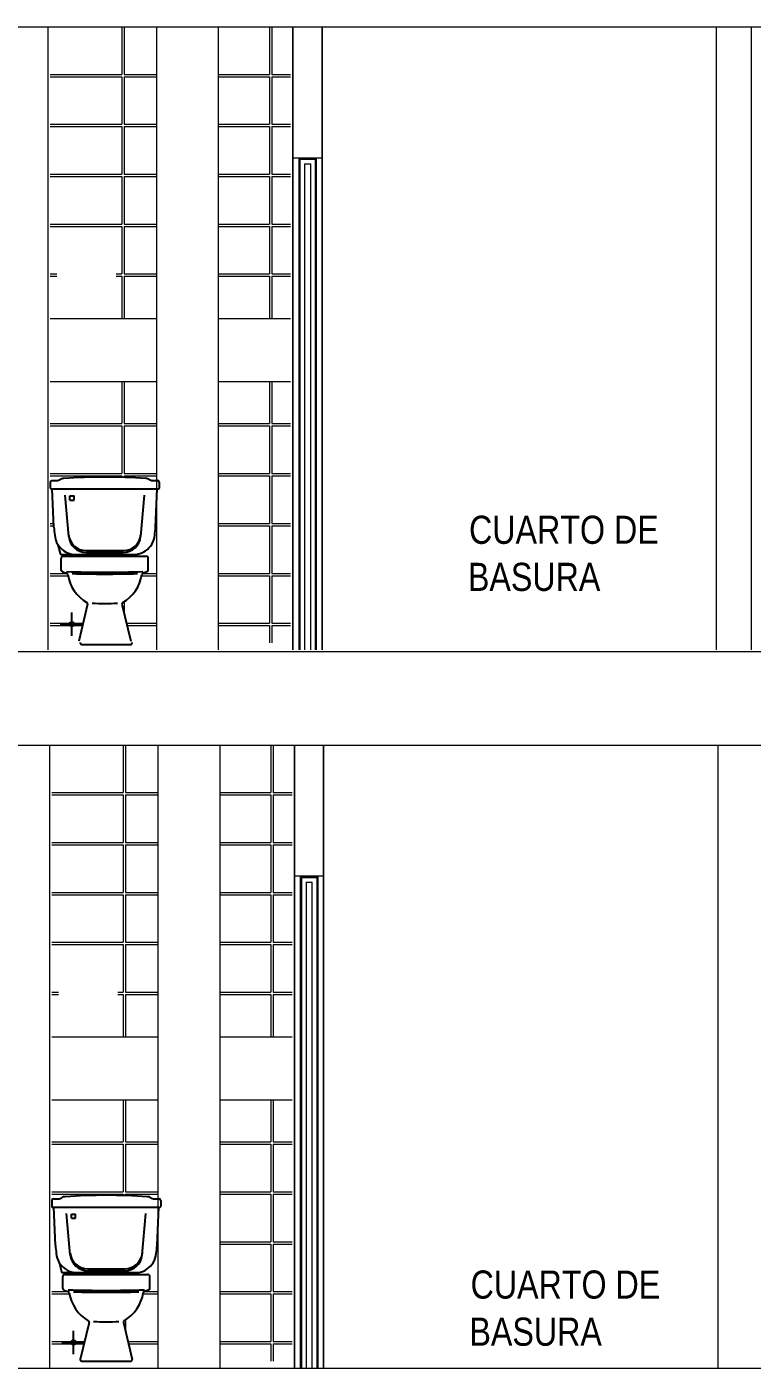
# Model space of a CAD drawing. Extents: x 1270 to 1442, y 932 to 1016.
# Drawn here: x 1410.89 to 1413.99, y 975.19 to 980.91 of the extents above; entities that cross this region are included whole.
import ezdxf

# ---------------------------------------------------------------- set-up
doc = ezdxf.new("R2010")
doc.units = 0
doc.header["$MEASUREMENT"] = 0
doc.linetypes.add('TRAZO_Y_PUNTO2', pattern=[0.5, 0.25, -0.125, 0, -0.125])
doc.layers.add('arquitecturapasito', color=252, linetype='Continuous', lineweight=5)
for name, color, linetype in [('EJE', 3, 'TRAZO_Y_PUNTO2'), ('ROTURA', 4, 'Continuous'), ('sanitarios', 140, 'Continuous'), ('VIDRIOS', 4, 'Continuous')]:
    doc.layers.add(name, color=color, linetype=linetype)
doc.styles.add('MtXpl_Arial_Narrow', font='')
doc.styles.get('MtXpl_Arial_Narrow').set_extended_font_data('Arial Narrow')

msp = doc.modelspace()

# ---------------------------------------------------------------- linework, layer by layer
at = {"layer": 'arquitecturapasito', "color": 252}
for p, q in [((1407.7419, 980.914), (1418.9639, 980.914)), ((1410.9829, 980.914), (1410.9829, 978.254)), ((1411.2979, 980.914), (1411.2979, 980.711)), ((1411.3079, 980.914), (1411.3079, 980.711)), ((1411.447, 978.254), (1411.447, 980.914)), ((1411.711, 978.254), (1411.711, 980.914)), ((1411.9279, 980.914), (1411.9279, 980.711)), ((1411.9379, 980.914), (1411.9379, 980.711)), ((1412.0284, 980.914), (1412.0284, 978.254)), ((1412.0285, 978.254), (1412.0285, 980.914)), ((1412.1527, 980.914), (1412.1527, 978.254)), ((1412.1527, 978.254), (1412.1527, 980.914)), ((1413.8345, 980.914), (1413.8345, 978.254)), ((1413.9846, 978.254), (1413.9846, 980.914)), ((1410.9929, 980.711), (1411.2979, 980.711)), ((1410.9929, 980.701), (1411.2979, 980.701)), ((1411.2979, 980.701), (1411.2979, 980.498)), ((1411.3079, 980.711), (1411.447, 980.711)), ((1411.3079, 980.701), (1411.3079, 980.498)), ((1411.3079, 980.701), (1411.447, 980.701)), ((1411.7105, 980.711), (1411.9279, 980.711)), ((1411.7105, 980.701), (1411.9279, 980.701)), ((1411.9279, 980.701), (1411.9279, 980.498)), ((1411.9379, 980.711), (1412.0185, 980.711)), ((1411.9379, 980.701), (1411.9379, 980.498)), ((1411.9379, 980.701), (1412.0185, 980.701)), ((1412.0284, 980.711), (1412.0285, 980.711)), ((1412.0284, 980.701), (1412.0285, 980.701)), ((1410.9929, 980.498), (1411.2979, 980.498)), ((1411.3079, 980.498), (1411.447, 980.498)), ((1411.7105, 980.498), (1411.9279, 980.498)), ((1411.9379, 980.498), (1412.0185, 980.498)), ((1412.0284, 980.498), (1412.0285, 980.498)), ((1410.9929, 980.488), (1411.2979, 980.488)), ((1411.2979, 980.488), (1411.2979, 980.285)), ((1411.3079, 980.488), (1411.3079, 980.285)), ((1411.3079, 980.488), (1411.447, 980.488)), ((1411.7105, 980.488), (1411.9279, 980.488)), ((1411.9279, 980.488), (1411.9279, 980.285)), ((1411.9379, 980.488), (1411.9379, 980.285)), ((1411.9379, 980.488), (1412.0185, 980.488)), ((1412.0284, 980.488), (1412.0285, 980.488)), ((1412.1527, 980.354), (1412.0284, 980.354)), ((1412.0532, 980.354), (1412.1296, 980.354)), ((1412.0532, 980.354), (1412.0532, 978.254)), ((1412.0582, 980.349), (1412.1246, 980.349)), ((1412.0582, 980.349), (1412.0582, 978.254)), ((1412.0782, 980.329), (1412.1046, 980.329)), ((1412.0782, 980.329), (1412.0782, 978.254)), ((1412.1046, 978.254), (1412.1046, 980.329)), ((1412.1246, 978.254), (1412.1246, 980.349)), ((1412.1296, 978.254), (1412.1296, 980.354)), ((1410.9929, 980.285), (1411.2979, 980.285)), ((1410.9929, 980.275), (1411.2979, 980.275)), ((1411.2979, 980.275), (1411.2979, 980.072)), ((1411.3079, 980.285), (1411.447, 980.285)), ((1411.3079, 980.275), (1411.3079, 980.072)), ((1411.3079, 980.275), (1411.447, 980.275)), ((1411.7105, 980.285), (1411.9279, 980.285)), ((1411.7105, 980.275), (1411.9279, 980.275)), ((1411.9279, 980.275), (1411.9279, 980.072)), ((1411.9379, 980.285), (1412.0185, 980.285)), ((1411.9379, 980.275), (1411.9379, 980.072)), ((1411.9379, 980.275), (1412.0185, 980.275)), ((1412.0284, 980.285), (1412.0285, 980.285)), ((1412.0284, 980.275), (1412.0285, 980.275)), ((1410.9929, 980.072), (1411.2979, 980.072)), ((1410.9929, 980.062), (1411.2979, 980.062)), ((1411.2979, 980.062), (1411.2979, 979.859)), ((1411.3079, 980.072), (1411.447, 980.072)), ((1411.3079, 980.062), (1411.3079, 979.859)), ((1411.3079, 980.062), (1411.447, 980.062)), ((1411.7105, 980.072), (1411.9279, 980.072)), ((1411.7105, 980.062), (1411.9279, 980.062)), ((1411.9279, 980.062), (1411.9279, 979.859)), ((1411.9379, 980.072), (1412.0185, 980.072)), ((1411.9379, 980.062), (1411.9379, 979.859)), ((1411.9379, 980.062), (1412.0185, 980.062)), ((1412.0284, 980.072), (1412.0285, 980.072)), ((1412.0284, 980.062), (1412.0285, 980.062)), ((1410.9929, 979.859), (1411.0212, 979.859)), ((1410.9929, 979.849), (1411.0212, 979.849)), ((1411.2746, 979.859), (1411.2979, 979.859)), ((1411.2746, 979.849), (1411.2979, 979.849)), ((1411.2979, 979.849), (1411.2979, 979.6682)), ((1411.3079, 979.859), (1411.447, 979.859)), ((1411.3079, 979.849), (1411.3079, 979.6682)), ((1411.3079, 979.849), (1411.447, 979.849)), ((1411.7105, 979.859), (1411.9279, 979.859)), ((1411.7105, 979.849), (1411.9279, 979.849)), ((1411.9279, 979.849), (1411.9279, 979.6682)), ((1411.9379, 979.859), (1412.0185, 979.859)), ((1411.9379, 979.849), (1411.9379, 979.6682)), ((1411.9379, 979.849), (1412.0185, 979.849)), ((1412.0284, 979.859), (1412.0285, 979.859)), ((1412.0284, 979.849), (1412.0285, 979.849)), ((1410.9929, 979.6682), (1411.447, 979.6682)), ((1411.711, 979.6682), (1412.0185, 979.6682)), ((1412.0284, 979.646), (1412.0285, 979.646)), ((1412.0284, 979.636), (1412.0285, 979.636)), ((1411.7105, 979.433), (1411.711, 979.433)), ((1411.7105, 979.423), (1411.711, 979.423)), ((1412.0284, 979.433), (1412.0285, 979.433)), ((1412.0284, 979.423), (1412.0285, 979.423)), ((1411.447, 979.3984), (1410.9929, 979.3984)), ((1411.2979, 979.3984), (1411.2979, 979.22)), ((1411.3079, 979.3984), (1411.3079, 979.22)), ((1412.0185, 979.3984), (1411.711, 979.3984)), ((1411.9279, 979.3984), (1411.9279, 979.22)), ((1411.9379, 979.3984), (1411.9379, 979.22)), ((1410.9929, 979.22), (1411.2979, 979.22)), ((1410.9929, 979.21), (1411.2979, 979.21)), ((1411.2979, 979.21), (1411.2979, 979.007)), ((1411.3079, 979.22), (1411.447, 979.22)), ((1411.3079, 979.21), (1411.3079, 979.007)), ((1411.3079, 979.21), (1411.447, 979.21)), ((1411.7105, 979.22), (1411.9279, 979.22)), ((1411.7105, 979.21), (1411.9279, 979.21)), ((1411.9279, 979.21), (1411.9279, 979.007)), ((1411.9379, 979.22), (1412.0185, 979.22)), ((1411.9379, 979.21), (1411.9379, 979.007)), ((1411.9379, 979.21), (1412.0185, 979.21)), ((1412.0284, 979.22), (1412.0285, 979.22)), ((1412.0284, 979.21), (1412.0285, 979.21)), ((1410.9929, 979.007), (1411.2979, 979.007)), ((1411.3079, 979.007), (1411.447, 979.007)), ((1411.7105, 979.007), (1411.9279, 979.007)), ((1411.9379, 979.007), (1412.0185, 979.007)), ((1412.0284, 979.007), (1412.0285, 979.007)), ((1410.9929, 978.997), (1411.2979, 978.997)), ((1411.2979, 978.997), (1411.2979, 978.991)), ((1411.3079, 978.997), (1411.3079, 978.9907)), ((1411.3079, 978.997), (1411.447, 978.997)), ((1411.7105, 978.997), (1411.9279, 978.997)), ((1411.9279, 978.997), (1411.9279, 978.794)), ((1411.9379, 978.997), (1411.9379, 978.794)), ((1411.9379, 978.997), (1412.0185, 978.997)), ((1412.0284, 978.997), (1412.0285, 978.997)), ((1410.9929, 978.794), (1411.0078, 978.794)), ((1410.9929, 978.784), (1411.0082, 978.784)), ((1411.4427, 978.784), (1411.447, 978.784)), ((1411.4431, 978.794), (1411.447, 978.794)), ((1411.7105, 978.794), (1411.9279, 978.794)), ((1411.7105, 978.784), (1411.9279, 978.784)), ((1411.9279, 978.784), (1411.9279, 978.581)), ((1411.9379, 978.794), (1412.0185, 978.794)), ((1411.9379, 978.784), (1411.9379, 978.581)), ((1411.9379, 978.784), (1412.0185, 978.784)), ((1412.0284, 978.794), (1412.0285, 978.794)), ((1412.0284, 978.784), (1412.0285, 978.784)), ((1410.9929, 978.581), (1411.0642, 978.581)), ((1410.9929, 978.571), (1411.0685, 978.571)), ((1411.3823, 978.571), (1411.447, 978.571)), ((1411.3867, 978.581), (1411.447, 978.581)), ((1411.7105, 978.581), (1411.9279, 978.581)), ((1411.7105, 978.571), (1411.9279, 978.571)), ((1411.9279, 978.571), (1411.9279, 978.368)), ((1411.9379, 978.581), (1412.0185, 978.581)), ((1411.9379, 978.571), (1411.9379, 978.368)), ((1411.9379, 978.571), (1412.0185, 978.571)), ((1412.0284, 978.581), (1412.0285, 978.581)), ((1412.0284, 978.571), (1412.0285, 978.571)), ((1411.3079, 978.4601), (1411.3079, 978.4099)), ((1410.9929, 978.368), (1411.0763, 978.368)), ((1410.9929, 978.358), (1411.0774, 978.358)), ((1411.0934, 978.358), (1411.1306, 978.358)), ((1411.0946, 978.368), (1411.1329, 978.368)), ((1411.3179, 978.368), (1411.447, 978.368)), ((1411.3203, 978.358), (1411.447, 978.358)), ((1411.7105, 978.368), (1411.9279, 978.368)), ((1411.7105, 978.358), (1411.9279, 978.358)), ((1411.9279, 978.358), (1411.9279, 978.284)), ((1411.9379, 978.368), (1412.0185, 978.368)), ((1411.9379, 978.358), (1411.9379, 978.284)), ((1411.9379, 978.358), (1412.0185, 978.358)), ((1412.0284, 978.368), (1412.0285, 978.368)), ((1412.0284, 978.358), (1412.0285, 978.358)), ((1407.7484, 978.2479), (1418.9704, 978.2479)), ((1410.4526, 978.2479), (1418.9161, 978.2479)), ((1412.0597, 978.2479), (1412.1361, 978.2479)), ((1407.7484, 977.8479), (1418.9704, 977.8479)), ((1410.9894, 977.8479), (1410.9894, 975.1879)), ((1411.3044, 977.8479), (1411.3044, 977.6449)), ((1411.3144, 977.8479), (1411.3144, 977.6449)), ((1411.4535, 975.1879), (1411.4535, 977.8479)), ((1411.7175, 975.1879), (1411.7175, 977.8479)), ((1411.9344, 977.8479), (1411.9344, 977.6449)), ((1411.9444, 977.8479), (1411.9444, 977.6449)), ((1412.0349, 977.8479), (1412.0349, 975.1879)), ((1412.035, 975.1879), (1412.035, 977.8479)), ((1412.1591, 977.8479), (1412.1591, 975.1879)), ((1412.1592, 975.1879), (1412.1592, 977.8479)), ((1413.841, 977.8479), (1413.841, 975.1879)), ((1410.9994, 977.6449), (1411.3044, 977.6449)), ((1410.9994, 977.6349), (1411.3044, 977.6349)), ((1411.3044, 977.6349), (1411.3044, 977.4319)), ((1411.3144, 977.6449), (1411.4535, 977.6449)), ((1411.3144, 977.6349), (1411.3144, 977.4319)), ((1411.3144, 977.6349), (1411.4535, 977.6349)), ((1411.7169, 977.6449), (1411.9344, 977.6449)), ((1411.7169, 977.6349), (1411.9344, 977.6349)), ((1411.9344, 977.6349), (1411.9344, 977.4319)), ((1411.9444, 977.6449), (1412.025, 977.6449)), ((1411.9444, 977.6349), (1411.9444, 977.4319)), ((1411.9444, 977.6349), (1412.025, 977.6349)), ((1410.9994, 977.4319), (1411.3044, 977.4319)), ((1410.9994, 977.4219), (1411.3044, 977.4219)), ((1411.3044, 977.4219), (1411.3044, 977.2189)), ((1411.3144, 977.4319), (1411.4535, 977.4319)), ((1411.3144, 977.4219), (1411.3144, 977.2189)), ((1411.3144, 977.4219), (1411.4535, 977.4219)), ((1411.7169, 977.4319), (1411.9344, 977.4319)), ((1411.7169, 977.4219), (1411.9344, 977.4219)), ((1411.9344, 977.4219), (1411.9344, 977.2189)), ((1411.9444, 977.4319), (1412.025, 977.4319)), ((1411.9444, 977.4219), (1411.9444, 977.2189)), ((1411.9444, 977.4219), (1412.025, 977.4219)), ((1412.1591, 977.2879), (1412.0349, 977.2879)), ((1412.0597, 977.2879), (1412.1361, 977.2879)), ((1412.0597, 977.2879), (1412.0597, 975.1879)), ((1412.0647, 977.2829), (1412.1311, 977.2829)), ((1412.0647, 977.2829), (1412.0647, 975.1879)), ((1412.1311, 975.1879), (1412.1311, 977.2829)), ((1412.1361, 975.1879), (1412.1361, 977.2879)), ((1412.0847, 977.2629), (1412.1111, 977.2629)), ((1412.0847, 977.2629), (1412.0847, 975.1879)), ((1412.1111, 975.1879), (1412.1111, 977.2629)), ((1410.9994, 977.2189), (1411.3044, 977.2189)), ((1410.9994, 977.2089), (1411.3044, 977.2089)), ((1411.3044, 977.2089), (1411.3044, 977.0059)), ((1411.3144, 977.2189), (1411.4535, 977.2189)), ((1411.3144, 977.2089), (1411.3144, 977.0059)), ((1411.3144, 977.2089), (1411.4535, 977.2089)), ((1411.7169, 977.2189), (1411.9344, 977.2189)), ((1411.7169, 977.2089), (1411.9344, 977.2089)), ((1411.9344, 977.2089), (1411.9344, 977.0059)), ((1411.9444, 977.2189), (1412.025, 977.2189)), ((1411.9444, 977.2089), (1411.9444, 977.0059)), ((1411.9444, 977.2089), (1412.025, 977.2089)), ((1410.9994, 977.0059), (1411.3044, 977.0059)), ((1411.3144, 977.0059), (1411.4535, 977.0059)), ((1411.7169, 977.0059), (1411.9344, 977.0059)), ((1411.9444, 977.0059), (1412.025, 977.0059)), ((1410.9994, 976.9959), (1411.3044, 976.9959)), ((1411.3044, 976.9959), (1411.3044, 976.7929)), ((1411.3144, 976.9959), (1411.3144, 976.7929)), ((1411.3144, 976.9959), (1411.4535, 976.9959)), ((1411.7169, 976.9959), (1411.9344, 976.9959)), ((1411.9344, 976.9959), (1411.9344, 976.7929)), ((1411.9444, 976.9959), (1411.9444, 976.7929)), ((1411.9444, 976.9959), (1412.025, 976.9959)), ((1410.9994, 976.7929), (1411.0277, 976.7929)), ((1410.9994, 976.7829), (1411.0277, 976.7829)), ((1411.2811, 976.7929), (1411.3044, 976.7929)), ((1411.2811, 976.7829), (1411.3044, 976.7829)), ((1411.3044, 976.7829), (1411.3044, 976.6021)), ((1411.3144, 976.7929), (1411.4535, 976.7929)), ((1411.3144, 976.7829), (1411.3144, 976.6021)), ((1411.3144, 976.7829), (1411.4535, 976.7829)), ((1411.7169, 976.7929), (1411.9344, 976.7929)), ((1411.7169, 976.7829), (1411.9344, 976.7829)), ((1411.9344, 976.7829), (1411.9344, 976.6021)), ((1411.9444, 976.7929), (1412.025, 976.7929)), ((1411.9444, 976.7829), (1411.9444, 976.6021)), ((1411.9444, 976.7829), (1412.025, 976.7829)), ((1410.9994, 976.6021), (1411.4535, 976.6021)), ((1411.7175, 976.6021), (1412.025, 976.6021)), ((1411.4535, 976.3323), (1410.9994, 976.3323)), ((1411.3044, 976.3323), (1411.3044, 976.1539)), ((1411.3144, 976.3323), (1411.3144, 976.1539)), ((1412.025, 976.3323), (1411.7175, 976.3323)), ((1411.9344, 976.3323), (1411.9344, 976.1539)), ((1411.9444, 976.3323), (1411.9444, 976.1539)), ((1410.9994, 976.1539), (1411.3044, 976.1539)), ((1410.9994, 976.1439), (1411.3044, 976.1439)), ((1411.3044, 976.1439), (1411.3044, 975.9409)), ((1411.3144, 976.1539), (1411.4535, 976.1539)), ((1411.3144, 976.1439), (1411.3144, 975.9409)), ((1411.3144, 976.1439), (1411.4535, 976.1439)), ((1411.7169, 976.1539), (1411.9344, 976.1539)), ((1411.7169, 976.1439), (1411.9344, 976.1439)), ((1411.9344, 976.1439), (1411.9344, 975.9409)), ((1411.9444, 976.1539), (1412.025, 976.1539)), ((1411.9444, 976.1439), (1411.9444, 975.9409)), ((1411.9444, 976.1439), (1412.025, 976.1439)), ((1410.9994, 975.9409), (1411.3044, 975.9409)), ((1410.9994, 975.9309), (1411.3044, 975.9309)), ((1411.3044, 975.9309), (1411.3044, 975.9248)), ((1411.3144, 975.9409), (1411.4535, 975.9409)), ((1411.3144, 975.9309), (1411.3144, 975.9245)), ((1411.3144, 975.9309), (1411.4535, 975.9309)), ((1411.7169, 975.9409), (1411.9344, 975.9409)), ((1411.7169, 975.9309), (1411.9344, 975.9309)), ((1411.9344, 975.9309), (1411.9344, 975.7279)), ((1411.9444, 975.9409), (1412.025, 975.9409)), ((1411.9444, 975.9309), (1411.9444, 975.7279)), ((1411.9444, 975.9309), (1412.025, 975.9309)), ((1411.7169, 975.7279), (1411.9344, 975.7279)), ((1411.7169, 975.7179), (1411.9344, 975.7179)), ((1411.9344, 975.7179), (1411.9344, 975.5149)), ((1411.9444, 975.7279), (1412.025, 975.7279)), ((1411.9444, 975.7179), (1411.9444, 975.5149)), ((1411.9444, 975.7179), (1412.025, 975.7179)), ((1410.9994, 975.5149), (1411.0707, 975.5149)), ((1411.3932, 975.5149), (1411.4535, 975.5149)), ((1411.7169, 975.5149), (1411.9344, 975.5149)), ((1411.9444, 975.5149), (1412.025, 975.5149)), ((1410.9994, 975.5049), (1411.075, 975.5049)), ((1411.3888, 975.5049), (1411.4535, 975.5049)), ((1411.7169, 975.5049), (1411.9344, 975.5049)), ((1411.9344, 975.5049), (1411.9344, 975.3019)), ((1411.9444, 975.5049), (1411.9444, 975.3019)), ((1411.9444, 975.5049), (1412.025, 975.5049)), ((1411.3144, 975.3939), (1411.3144, 975.3438)), ((1410.9994, 975.3019), (1411.0828, 975.3019)), ((1410.9994, 975.2919), (1411.0839, 975.2919)), ((1411.0999, 975.2919), (1411.137, 975.2919)), ((1411.1011, 975.3019), (1411.1394, 975.3019)), ((1411.3244, 975.3019), (1411.4535, 975.3019)), ((1411.3268, 975.2919), (1411.4535, 975.2919)), ((1411.7169, 975.3019), (1411.9344, 975.3019)), ((1411.7169, 975.2919), (1411.9344, 975.2919)), ((1411.9344, 975.2919), (1411.9344, 975.2179)), ((1411.9444, 975.3019), (1412.025, 975.3019)), ((1411.9444, 975.2919), (1411.9444, 975.2179)), ((1411.9444, 975.2919), (1412.025, 975.2919)), ((1407.7484, 975.1879), (1418.9704, 975.1879)), ((1410.4526, 975.1879), (1418.9161, 975.1879)), ((1412.0597, 975.1879), (1412.1361, 975.1879))]:
    msp.add_line(p, q, dxfattribs=at)
at = {"layer": 'EJE', "ltscale": 0.5}
for p, q in [((1411.0854, 978.314), (1411.0854, 978.414)), ((1411.0354, 978.364), (1411.1354, 978.364)), ((1411.0919, 975.2479), (1411.0919, 975.3479)), ((1411.0419, 975.2979), (1411.1419, 975.2979))]:
    msp.add_line(p, q, dxfattribs=at)
at = {"layer": 'ROTURA'}
for p, q in [((1411.0721, 978.7384), (1411.0564, 978.914)), ((1411.3788, 978.7384), (1411.3944, 978.914)), ((1411.0786, 975.6722), (1411.0629, 975.8479)), ((1411.3852, 975.6722), (1411.4009, 975.8479))]:
    msp.add_line(p, q, dxfattribs=at)
at = {"layer": 'sanitarios'}
for p, q in [((1410.9929, 978.97), (1410.9929, 978.944)), ((1410.9999, 978.977), (1411.0207, 978.977)), ((1411.4302, 978.977), (1411.4509, 978.977)), ((1411.4579, 978.97), (1411.4579, 978.944)), ((1410.9949, 978.942), (1411.4559, 978.942)), ((1411.0084, 978.778), (1411.0015, 978.942)), ((1411.0764, 978.912), (1411.0944, 978.912)), ((1411.0764, 978.894), (1411.0764, 978.912)), ((1411.0764, 978.894), (1411.0944, 978.894)), ((1411.0944, 978.894), (1411.0944, 978.912)), ((1411.4424, 978.778), (1411.4494, 978.942)), ((1411.0256, 978.7025), (1411.0347, 978.6651)), ((1411.0386, 978.662), (1411.3641, 978.662)), ((1411.1461, 978.678), (1411.3048, 978.678)), ((1411.1468, 978.67), (1411.304, 978.67)), ((1411.0394, 978.5949), (1411.0394, 978.645)), ((1411.0484, 978.654), (1411.4024, 978.654)), ((1411.4114, 978.5949), (1411.4114, 978.645)), ((1411.045, 978.5872), (1411.063, 978.5815)), ((1411.4059, 978.5872), (1411.3879, 978.5815)), ((1411.1522, 978.4488), (1411.1147, 978.2914)), ((1411.2987, 978.4488), (1411.3362, 978.2914)), ((1411.0064, 975.9109), (1411.0272, 975.9109)), ((1411.4367, 975.9109), (1411.4574, 975.9109)), ((1410.9994, 975.9039), (1410.9994, 975.8779)), ((1411.0014, 975.8759), (1411.4624, 975.8759)), ((1411.0149, 975.7119), (1411.008, 975.8759)), ((1411.4489, 975.7119), (1411.4558, 975.8759)), ((1411.4644, 975.9039), (1411.4644, 975.8779)), ((1411.0829, 975.8459), (1411.1009, 975.8459)), ((1411.0829, 975.8279), (1411.0829, 975.8459)), ((1411.0829, 975.8279), (1411.1009, 975.8279)), ((1411.1009, 975.8279), (1411.1009, 975.8459)), ((1411.0321, 975.6364), (1411.0412, 975.5989)), ((1411.0451, 975.5959), (1411.3706, 975.5959)), ((1411.0459, 975.5287), (1411.0459, 975.5789)), ((1411.0549, 975.5879), (1411.4089, 975.5879)), ((1411.1526, 975.6119), (1411.3112, 975.6119)), ((1411.1533, 975.6039), (1411.3105, 975.6039)), ((1411.4179, 975.5287), (1411.4179, 975.5789)), ((1411.0515, 975.5211), (1411.0695, 975.5154)), ((1411.4123, 975.5211), (1411.3944, 975.5154)), ((1411.1587, 975.3827), (1411.1212, 975.2253)), ((1411.3052, 975.3827), (1411.3427, 975.2253))]:
    msp.add_line(p, q, dxfattribs=at)
for centre in [(1411.0854, 978.364), (1411.0919, 975.2979)]:
    msp.add_circle(centre, 0.01, dxfattribs=at)
for centre, radius, start, end in [((1410.9999, 978.97), 0.007, 90, 180), ((1410.9949, 978.944), 0.002, 180, 270), ((1411.0206, 979.0038), 0.0268, 269.7289, 303.6696), ((1411.0503, 978.9592), 0.0268, 89.7289, 123.6696), ((1411.2254, 976.4369), 2.5551, 86.0727, 93.9273), ((1411.4006, 978.9592), 0.0268, 56.3304, 90.2711), ((1411.4303, 979.0038), 0.0268, 236.3304, 270.2711), ((1411.4509, 978.97), 0.007, 0, 90), ((1411.4559, 978.944), 0.002, 270, 0), ((1414.4459, 979.1147), 3.4539, 185.5939, 186.1609), ((1408.005, 979.1147), 3.4539, 353.8391, 354.4061), ((1411.1056, 978.7524), 0.0941, 185.0863, 211.1692), ((1411.1461, 978.753), 0.075, 185.1022, 270), ((1411.1468, 978.745), 0.075, 185.1022, 270), ((1411.304, 978.745), 0.075, 270, 354.8978), ((1411.3048, 978.753), 0.075, 270, 354.8978), ((1411.3452, 978.7524), 0.0941, 329.078, 354.9137), ((1411.1046, 978.7561), 0.0952, 213.1634, 257.9617), ((1411.0217, 978.7016), 0.004, 13.6293, 31.1692), ((1411.0386, 978.666), 0.004, 193.6293, 270), ((1411.0846, 978.6622), 0.000829, 40.6842, 77.9617), ((1411.0868, 978.664), 0.002, 220.6842, 270), ((1411.3641, 978.664), 0.002, 270, 319.3158), ((1411.3663, 978.6622), 0.000829, 102.0383, 139.3158), ((1411.3462, 978.7561), 0.0952, 282.0383, 326.8366), ((1411.0484, 978.645), 0.009, 90, 180), ((1411.4024, 978.645), 0.009, 0, 90), ((1411.0474, 978.5949), 0.008, 180, 252.3707), ((1411.2254, 984.3535), 5.7675, 268.38469, 271.61531), ((1411.0609, 978.5749), 0.007, 8.1483, 72.3707), ((1411.2304, 978.5991), 0.1643, 188.1483, 240.2459), ((1411.2254, 984.3455), 5.7675, 268.61379, 271.38621), ((1411.2205, 978.5991), 0.1643, 299.7541, 351.8517), ((1411.39, 978.5749), 0.007, 107.6293, 171.8517), ((1411.4034, 978.5949), 0.008, 287.6293, 0), ((1411.1454, 978.4505), 0.007, 346.5999, 60.2459), ((1411.2254, 979.1825), 0.7305, 265.7591, 274.2409), ((1411.3055, 978.4505), 0.007, 119.7541, 193.4001), ((1411.127, 978.2839), 0.006, 166.5999, 270), ((1411.3368, 978.2839), 0.006, 270, 13.4001), ((1411.0064, 975.9039), 0.007, 90, 180), ((1411.027, 975.9377), 0.0268, 269.7289, 303.6696), ((1411.0568, 975.893), 0.0268, 89.7289, 123.6696), ((1411.2319, 973.3708), 2.5551, 86.0727, 93.9273), ((1411.407, 975.893), 0.0268, 56.3304, 90.2711), ((1411.4368, 975.9377), 0.0268, 236.3304, 270.2711), ((1411.4574, 975.9039), 0.007, 0, 90), ((1411.0014, 975.8779), 0.002, 180, 270), ((1411.4624, 975.8779), 0.002, 270, 0), ((1414.4524, 976.0485), 3.4539, 185.5939, 186.1609), ((1411.1526, 975.6869), 0.075, 185.1022, 270), ((1411.3112, 975.6869), 0.075, 270, 354.8978), ((1408.0115, 976.0485), 3.4539, 353.8391, 354.4061), ((1411.1121, 975.6862), 0.0941, 185.0863, 211.1692), ((1411.1111, 975.69), 0.0952, 213.1634, 257.9617), ((1411.0282, 975.6355), 0.004, 13.6293, 31.1692), ((1411.1533, 975.6789), 0.075, 185.1022, 270), ((1411.3105, 975.6789), 0.075, 270, 354.8978), ((1411.3527, 975.69), 0.0952, 282.0383, 326.8366), ((1411.3517, 975.6862), 0.0941, 329.078, 354.9137), ((1411.0451, 975.5999), 0.004, 193.6293, 270), ((1411.0549, 975.5789), 0.009, 90, 180), ((1411.0911, 975.596), 0.000829, 40.6842, 77.9617), ((1411.0932, 975.5979), 0.002, 220.6842, 270), ((1411.3706, 975.5979), 0.002, 270, 319.3158), ((1411.3727, 975.596), 0.000829, 102.0383, 139.3158), ((1411.4089, 975.5789), 0.009, 0, 90), ((1411.0539, 975.5287), 0.008, 180, 252.3707), ((1411.2319, 981.2874), 5.7675, 268.38469, 271.61531), ((1411.0673, 975.5087), 0.007, 8.1483, 72.3707), ((1411.2369, 975.533), 0.1643, 188.1483, 240.2459), ((1411.2319, 981.2794), 5.7675, 268.61379, 271.38621), ((1411.227, 975.533), 0.1643, 299.7541, 351.8517), ((1411.3965, 975.5087), 0.007, 107.6293, 171.8517), ((1411.4099, 975.5287), 0.008, 287.6293, 0), ((1411.1519, 975.3843), 0.007, 346.5999, 60.2459), ((1411.2319, 976.1163), 0.7305, 265.7591, 274.2409), ((1411.312, 975.3843), 0.007, 119.7541, 193.4001), ((1411.127, 975.2239), 0.006, 166.5999, 270), ((1411.3368, 975.2239), 0.006, 270, 13.4001)]:
    msp.add_arc(centre, radius, start, end, dxfattribs=at)
at = {"layer": 'VIDRIOS'}
for p, q in [((1411.127, 978.2779), (1411.3368, 978.2779)), ((1411.127, 975.2179), (1411.3368, 975.2179))]:
    msp.add_line(p, q, dxfattribs=at)

# ---------------------------------------------------------------- texts
at = {"layer": 'arquitecturapasito', "color": 252, "style": 'MtXpl_Arial_Narrow'}
for s, p in [('CUARTO DE', (1412.7799, 978.707)), ('BASURA', (1412.775, 978.5059)), ('CUARTO DE', (1412.7864, 975.4848)), ('BASURA', (1412.7815, 975.2837))]:
    msp.add_text(s, height=0.12, dxfattribs=at).set_placement(p)

doc.saveas('drawing.dxf')
